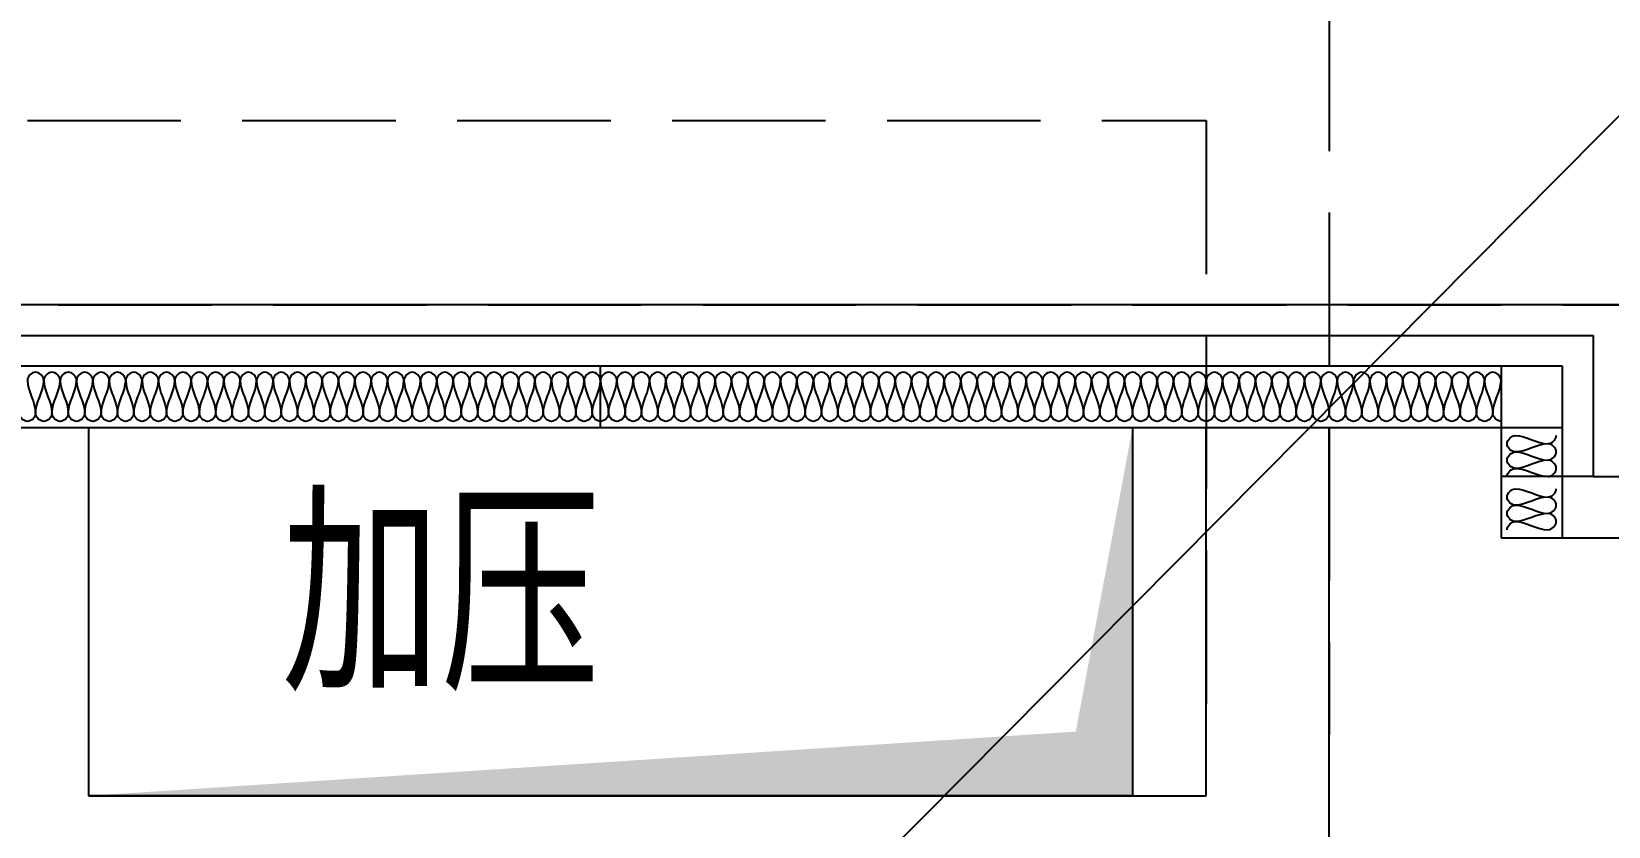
# Model space of a CAD drawing. Header units: millimetres. Extents: x 12325263 to 13848842, y -1463133 to 573208.
# Drawn here: x 12601103 to 12603672, y -602587 to -601292 of the extents above; entities that cross this region are included whole.
import ezdxf

# ---------------------------------------------------------------- set-up
doc = ezdxf.new("R2010")
doc.units = ezdxf.units.MM
doc.header["$LTSCALE"] = 1000
doc.linetypes.add('DASH', pattern=[0.35, 0.25, -0.1])
for name, color, linetype in [('A-ANNO-DIMS', 83, 'Continuous'), ('A-ANNO-TEXT', 7, 'Continuous'), ('A-DETL-0001', 1, 'Continuous'), ('A-WALL', 5, 'Continuous'), ('A-WALL-PATT', 8, 'Continuous'), ('AXIS', 3, 'Continuous'), ('STAIR', 2, 'Continuous'), ('建筑-楼板开洞', 251, 'Continuous'), ('结构边线', 21, 'DASH')]:
    doc.layers.add(name, color=color, linetype=linetype)
doc.styles.add('_TCH_DIM_T3', font='SIMPLEX.shx', dxfattribs={"width": 0.705882, "bigfont": 'GBCBIG.shx'})
doc.styles.add('TITXV', font='', dxfattribs={"width": 0.7})
doc.styles.get('TITXV').set_extended_font_data('SimSun')
doc.dimstyles.new('_TCH_ARCH&&120', dxfattribs={"dimtxt": 306, "dimasz": 120, "dimexe": 300, "dimexo": 360, "dimgap": 147, "dimtad": 1, "dimdec": 0, "dimzin": 0, "dimdsep": 46, "dimtxsty": '_TCH_DIM_T3', "dimblk": 'ARCHTICK', "dimcen": 0.09, "dimclrt": 7, "dimazin": 2, "dimtfac": 1, "dimtdec": 0, "dimtix": 1, "dimtmove": 2, "dimatfit": 3, "dimfxl": 1, "dimfxlon": 1, "dimtolj": 1, "dimtzin": 0, "dimarcsym": 0})

# ---------------------------------------------------------------- blocks, each defined once
blk = doc.blocks.new('asdfadsgfd')
at = {"layer": 'A-DETL-0001'}
for p, q in [((39667.5, 7045.9), (39667.5, 13595.9)), ((39617.5, 12045.9), (39617.5, 7095.9)), ((39467.5, 9965.9), (39467.5, 7145.9)), ((39567.5, 7145.9), (39567.5, 9965.9)), ((39467.5, 8712.6), (39567.5, 8712.6)), ((39387.6, 7245.9), (39287.6, 7245.9)), ((39287.6, 7245.9), (39287.6, 7145.9)), ((39387.6, 7145.9), (39387.6, 7245.9)), ((39467.5, 7245.9), (39387.6, 7245.9)), ((39567.5, 7245.9), (39467.5, 7245.9)), ((39467.5, 7245.9), (39467.5, 7145.9)), ((39567.5, 7145.9), (39567.5, 7245.9)), ((39287.6, 7145.9), (39387.6, 7145.9)), ((39287.6, 7145.9), (39287.6, 6625.9)), ((39387.6, 7095.9), (39387.6, 7145.9)), ((39387.6, 7145.9), (39467.5, 7145.9)), ((39467.5, 7145.9), (39567.5, 7145.9)), ((39617.5, 7095.9), (39387.6, 7095.9)), ((39387.6, 7095.9), (39387.6, 7045.9))]:
    blk.add_line(p, q, dxfattribs=at)
for points in [[(39490.8, 9632.6), (39484.5, 9632.6), (39470.4, 9645.9), (39484.5, 9659.3), (39490.8, 9659.3)], [(39490.8, 9605.9), (39484.5, 9605.9), (39470.4, 9619.3), (39484.5, 9632.6), (39490.8, 9632.6)], [(39544.2, 9645.9), (39525.8, 9645.9), (39509.1, 9632.6), (39490.8, 9632.6)], [(39490.8, 9632.6), (39509.1, 9632.6), (39525.8, 9619.3), (39544.2, 9619.3)], [(39544.2, 9619.3), (39550.4, 9619.3), (39564.5, 9632.6), (39550.4, 9645.9), (39544.2, 9645.9)], [(39490.8, 9579.3), (39484.5, 9579.3), (39470.4, 9592.6), (39484.5, 9605.9), (39490.8, 9605.9)], [(39544.2, 9619.3), (39525.8, 9619.3), (39509.1, 9605.9), (39490.8, 9605.9)], [(39490.8, 9605.9), (39509.1, 9605.9), (39525.8, 9592.6), (39544.2, 9592.6)], [(39544.2, 9592.6), (39550.4, 9592.6), (39564.5, 9605.9), (39550.4, 9619.3), (39544.2, 9619.3)], [(39544.2, 9592.6), (39525.8, 9592.6), (39509.1, 9579.3), (39490.8, 9579.3)], [(39544.2, 9565.9), (39550.4, 9565.9), (39564.5, 9579.3), (39550.4, 9592.6), (39544.2, 9592.6)], [(39490.8, 9552.6), (39484.5, 9552.6), (39470.4, 9565.9), (39484.5, 9579.3), (39490.8, 9579.3)], [(39490.8, 9579.3), (39509.1, 9579.3), (39525.8, 9565.9), (39544.2, 9565.9)], [(39544.2, 9565.9), (39525.8, 9565.9), (39509.1, 9552.6), (39490.8, 9552.6)], [(39544.2, 9539.3), (39550.4, 9539.3), (39564.5, 9552.6), (39550.4, 9565.9), (39544.2, 9565.9)], [(39490.8, 9525.9), (39484.5, 9525.9), (39470.4, 9539.3), (39484.5, 9552.6), (39490.8, 9552.6)], [(39490.8, 9552.6), (39509.1, 9552.6), (39525.8, 9539.3), (39544.2, 9539.3)], [(39544.2, 9539.3), (39525.8, 9539.3), (39509.1, 9525.9), (39490.8, 9525.9)], [(39544.2, 9512.6), (39550.4, 9512.6), (39564.5, 9525.9), (39550.4, 9539.3), (39544.2, 9539.3)], [(39490.8, 9499.3), (39484.5, 9499.3), (39470.4, 9512.6), (39484.5, 9525.9), (39490.8, 9525.9)], [(39490.8, 9525.9), (39509.1, 9525.9), (39525.8, 9512.6), (39544.2, 9512.6)], [(39544.2, 9512.6), (39525.8, 9512.6), (39509.1, 9499.3), (39490.8, 9499.3)], [(39544.2, 9485.9), (39550.4, 9485.9), (39564.5, 9499.3), (39550.4, 9512.6), (39544.2, 9512.6)], [(39490.8, 9472.6), (39484.5, 9472.6), (39470.4, 9485.9), (39484.5, 9499.3), (39490.8, 9499.3)], [(39490.8, 9499.3), (39509.1, 9499.3), (39525.8, 9485.9), (39544.2, 9485.9)], [(39544.2, 9485.9), (39525.8, 9485.9), (39509.1, 9472.6), (39490.8, 9472.6)], [(39544.2, 9459.3), (39550.4, 9459.3), (39564.5, 9472.6), (39550.4, 9485.9), (39544.2, 9485.9)], [(39490.8, 9445.9), (39484.5, 9445.9), (39470.4, 9459.3), (39484.5, 9472.6), (39490.8, 9472.6)], [(39490.8, 9472.6), (39509.1, 9472.6), (39525.8, 9459.3), (39544.2, 9459.3)], [(39544.2, 9459.3), (39525.8, 9459.3), (39509.1, 9445.9), (39490.8, 9445.9)], [(39544.2, 9432.6), (39550.4, 9432.6), (39564.5, 9445.9), (39550.4, 9459.3), (39544.2, 9459.3)], [(39490.8, 9419.3), (39484.5, 9419.3), (39470.4, 9432.6), (39484.5, 9445.9), (39490.8, 9445.9)], [(39490.8, 9445.9), (39509.1, 9445.9), (39525.8, 9432.6), (39544.2, 9432.6)], [(39544.2, 9432.6), (39525.8, 9432.6), (39509.1, 9419.3), (39490.8, 9419.3)], [(39544.2, 9405.9), (39550.4, 9405.9), (39564.5, 9419.3), (39550.4, 9432.6), (39544.2, 9432.6)], [(39490.8, 9392.6), (39484.5, 9392.6), (39470.4, 9405.9), (39484.5, 9419.3), (39490.8, 9419.3)], [(39490.8, 9419.3), (39509.1, 9419.3), (39525.8, 9405.9), (39544.2, 9405.9)], [(39544.2, 9405.9), (39525.8, 9405.9), (39509.1, 9392.6), (39490.8, 9392.6)], [(39544.2, 9379.3), (39550.4, 9379.3), (39564.5, 9392.6), (39550.4, 9405.9), (39544.2, 9405.9)], [(39490.8, 9365.9), (39484.5, 9365.9), (39470.4, 9379.3), (39484.5, 9392.6), (39490.8, 9392.6)], [(39490.8, 9392.6), (39509.1, 9392.6), (39525.8, 9379.3), (39544.2, 9379.3)], [(39544.2, 9379.3), (39525.8, 9379.3), (39509.1, 9365.9), (39490.8, 9365.9)], [(39544.2, 9352.6), (39550.4, 9352.6), (39564.5, 9365.9), (39550.4, 9379.3), (39544.2, 9379.3)], [(39490.8, 9339.3), (39484.5, 9339.3), (39470.4, 9352.6), (39484.5, 9365.9), (39490.8, 9365.9)], [(39490.8, 9365.9), (39509.1, 9365.9), (39525.8, 9352.6), (39544.2, 9352.6)], [(39544.2, 9352.6), (39525.8, 9352.6), (39509.1, 9339.3), (39490.8, 9339.3)], [(39544.2, 9325.9), (39550.4, 9325.9), (39564.5, 9339.3), (39550.4, 9352.6), (39544.2, 9352.6)], [(39490.8, 9312.6), (39484.5, 9312.6), (39470.4, 9325.9), (39484.5, 9339.3), (39490.8, 9339.3)], [(39490.8, 9339.3), (39509.1, 9339.3), (39525.8, 9325.9), (39544.2, 9325.9)], [(39544.2, 9325.9), (39525.8, 9325.9), (39509.1, 9312.6), (39490.8, 9312.6)], [(39544.2, 9299.3), (39550.4, 9299.3), (39564.5, 9312.6), (39550.4, 9325.9), (39544.2, 9325.9)], [(39490.8, 9285.9), (39484.5, 9285.9), (39470.4, 9299.3), (39484.5, 9312.6), (39490.8, 9312.6)], [(39490.8, 9312.6), (39509.1, 9312.6), (39525.8, 9299.3), (39544.2, 9299.3)], [(39544.2, 9299.3), (39525.8, 9299.3), (39509.1, 9285.9), (39490.8, 9285.9)], [(39544.2, 9272.6), (39550.4, 9272.6), (39564.5, 9285.9), (39550.4, 9299.3), (39544.2, 9299.3)], [(39490.8, 9259.3), (39484.5, 9259.3), (39470.4, 9272.6), (39484.5, 9285.9), (39490.8, 9285.9)], [(39490.8, 9285.9), (39509.1, 9285.9), (39525.8, 9272.6), (39544.2, 9272.6)], [(39544.2, 9272.6), (39525.8, 9272.6), (39509.1, 9259.3), (39490.8, 9259.3)], [(39544.2, 9245.9), (39550.4, 9245.9), (39564.5, 9259.3), (39550.4, 9272.6), (39544.2, 9272.6)], [(39490.8, 9232.6), (39484.5, 9232.6), (39470.4, 9245.9), (39484.5, 9259.3), (39490.8, 9259.3)], [(39490.8, 9259.3), (39509.1, 9259.3), (39525.8, 9245.9), (39544.2, 9245.9)], [(39490.8, 9205.9), (39484.5, 9205.9), (39470.4, 9219.3), (39484.5, 9232.6), (39490.8, 9232.6)], [(39544.2, 9245.9), (39525.8, 9245.9), (39509.1, 9232.6), (39490.8, 9232.6)], [(39490.8, 9232.6), (39509.1, 9232.6), (39525.8, 9219.3), (39544.2, 9219.3)], [(39544.2, 9219.3), (39550.4, 9219.3), (39564.5, 9232.6), (39550.4, 9245.9), (39544.2, 9245.9)], [(39490.8, 9179.3), (39484.5, 9179.3), (39470.4, 9192.6), (39484.5, 9205.9), (39490.8, 9205.9)], [(39544.2, 9219.3), (39525.8, 9219.3), (39509.1, 9205.9), (39490.8, 9205.9)], [(39490.8, 9205.9), (39509.1, 9205.9), (39525.8, 9192.6), (39544.2, 9192.6)], [(39544.2, 9192.6), (39550.4, 9192.6), (39564.5, 9205.9), (39550.4, 9219.3), (39544.2, 9219.3)], [(39490.8, 9152.6), (39484.5, 9152.6), (39470.4, 9165.9), (39484.5, 9179.3), (39490.8, 9179.3)], [(39544.2, 9192.6), (39525.8, 9192.6), (39509.1, 9179.3), (39490.8, 9179.3)], [(39490.8, 9179.3), (39509.1, 9179.3), (39525.8, 9165.9), (39544.2, 9165.9)], [(39544.2, 9165.9), (39550.4, 9165.9), (39564.5, 9179.3), (39550.4, 9192.6), (39544.2, 9192.6)], [(39490.8, 9125.9), (39484.5, 9125.9), (39470.4, 9139.3), (39484.5, 9152.6), (39490.8, 9152.6)], [(39544.2, 9165.9), (39525.8, 9165.9), (39509.1, 9152.6), (39490.8, 9152.6)], [(39490.8, 9152.6), (39509.1, 9152.6), (39525.8, 9139.3), (39544.2, 9139.3)], [(39544.2, 9139.3), (39550.4, 9139.3), (39564.5, 9152.6), (39550.4, 9165.9), (39544.2, 9165.9)], [(39490.8, 9099.3), (39484.5, 9099.3), (39470.4, 9112.6), (39484.5, 9125.9), (39490.8, 9125.9)], [(39544.2, 9139.3), (39525.8, 9139.3), (39509.1, 9125.9), (39490.8, 9125.9)], [(39490.8, 9125.9), (39509.1, 9125.9), (39525.8, 9112.6), (39544.2, 9112.6)], [(39544.2, 9112.6), (39550.4, 9112.6), (39564.5, 9125.9), (39550.4, 9139.3), (39544.2, 9139.3)], [(39490.8, 9072.6), (39484.5, 9072.6), (39470.4, 9085.9), (39484.5, 9099.3), (39490.8, 9099.3)], [(39544.2, 9112.6), (39525.8, 9112.6), (39509.1, 9099.3), (39490.8, 9099.3)], [(39490.8, 9099.3), (39509.1, 9099.3), (39525.8, 9085.9), (39544.2, 9085.9)], [(39544.2, 9085.9), (39550.4, 9085.9), (39564.5, 9099.3), (39550.4, 9112.6), (39544.2, 9112.6)], [(39490.8, 9045.9), (39484.5, 9045.9), (39470.4, 9059.3), (39484.5, 9072.6), (39490.8, 9072.6)], [(39544.2, 9085.9), (39525.8, 9085.9), (39509.1, 9072.6), (39490.8, 9072.6)], [(39490.8, 9072.6), (39509.1, 9072.6), (39525.8, 9059.3), (39544.2, 9059.3)], [(39544.2, 9059.3), (39550.4, 9059.3), (39564.5, 9072.6), (39550.4, 9085.9), (39544.2, 9085.9)], [(39490.8, 9019.3), (39484.5, 9019.3), (39470.4, 9032.6), (39484.5, 9045.9), (39490.8, 9045.9)], [(39544.2, 9059.3), (39525.8, 9059.3), (39509.1, 9045.9), (39490.8, 9045.9)], [(39490.8, 9045.9), (39509.1, 9045.9), (39525.8, 9032.6), (39544.2, 9032.6)], [(39544.2, 9032.6), (39550.4, 9032.6), (39564.5, 9045.9), (39550.4, 9059.3), (39544.2, 9059.3)], [(39490.8, 8992.6), (39484.5, 8992.6), (39470.4, 9005.9), (39484.5, 9019.3), (39490.8, 9019.3)], [(39544.2, 9032.6), (39525.8, 9032.6), (39509.1, 9019.3), (39490.8, 9019.3)], [(39490.8, 9019.3), (39509.1, 9019.3), (39525.8, 9005.9), (39544.2, 9005.9)], [(39544.2, 9005.9), (39550.4, 9005.9), (39564.5, 9019.3), (39550.4, 9032.6), (39544.2, 9032.6)], [(39490.8, 8965.9), (39484.5, 8965.9), (39470.4, 8979.3), (39484.5, 8992.6), (39490.8, 8992.6)], [(39544.2, 9005.9), (39525.8, 9005.9), (39509.1, 8992.6), (39490.8, 8992.6)], [(39490.8, 8992.6), (39509.1, 8992.6), (39525.8, 8979.3), (39544.2, 8979.3)], [(39544.2, 8979.3), (39550.4, 8979.3), (39564.5, 8992.6), (39550.4, 9005.9), (39544.2, 9005.9)], [(39490.8, 8939.3), (39484.5, 8939.3), (39470.4, 8952.6), (39484.5, 8965.9), (39490.8, 8965.9)], [(39544.2, 8979.3), (39525.8, 8979.3), (39509.1, 8965.9), (39490.8, 8965.9)], [(39490.8, 8965.9), (39509.1, 8965.9), (39525.8, 8952.6), (39544.2, 8952.6)], [(39544.2, 8952.6), (39550.4, 8952.6), (39564.5, 8965.9), (39550.4, 8979.3), (39544.2, 8979.3)], [(39490.8, 8912.6), (39484.5, 8912.6), (39470.4, 8925.9), (39484.5, 8939.3), (39490.8, 8939.3)], [(39544.2, 8952.6), (39525.8, 8952.6), (39509.1, 8939.3), (39490.8, 8939.3)], [(39490.8, 8939.3), (39509.1, 8939.3), (39525.8, 8925.9), (39544.2, 8925.9)], [(39544.2, 8925.9), (39550.4, 8925.9), (39564.5, 8939.3), (39550.4, 8952.6), (39544.2, 8952.6)], [(39490.8, 8885.9), (39484.5, 8885.9), (39470.4, 8899.3), (39484.5, 8912.6), (39490.8, 8912.6)], [(39544.2, 8925.9), (39525.8, 8925.9), (39509.1, 8912.6), (39490.8, 8912.6)], [(39490.8, 8912.6), (39509.1, 8912.6), (39525.8, 8899.3), (39544.2, 8899.3)], [(39544.2, 8899.3), (39550.4, 8899.3), (39564.5, 8912.6), (39550.4, 8925.9), (39544.2, 8925.9)], [(39544.2, 8899.3), (39525.8, 8899.3), (39509.1, 8885.9), (39490.8, 8885.9)], [(39544.2, 8872.6), (39550.4, 8872.6), (39564.5, 8885.9), (39550.4, 8899.3), (39544.2, 8899.3)], [(39490.8, 8859.3), (39484.5, 8859.3), (39470.4, 8872.6), (39484.5, 8885.9), (39490.8, 8885.9)], [(39490.8, 8885.9), (39509.1, 8885.9), (39525.8, 8872.6), (39544.2, 8872.6)], [(39544.2, 8872.6), (39525.8, 8872.6), (39509.1, 8859.3), (39490.8, 8859.3)], [(39544.2, 8845.9), (39550.4, 8845.9), (39564.5, 8859.3), (39550.4, 8872.6), (39544.2, 8872.6)], [(39490.8, 8832.6), (39484.5, 8832.6), (39470.4, 8845.9), (39484.5, 8859.3), (39490.8, 8859.3)], [(39490.8, 8859.3), (39509.1, 8859.3), (39525.8, 8845.9), (39544.2, 8845.9)], [(39544.2, 8845.9), (39525.8, 8845.9), (39509.1, 8832.6), (39490.8, 8832.6)], [(39544.2, 8819.3), (39550.4, 8819.3), (39564.5, 8832.6), (39550.4, 8845.9), (39544.2, 8845.9)], [(39490.8, 8805.9), (39484.5, 8805.9), (39470.4, 8819.3), (39484.5, 8832.6), (39490.8, 8832.6)], [(39490.8, 8832.6), (39509.1, 8832.6), (39525.8, 8819.3), (39544.2, 8819.3)], [(39544.2, 8819.3), (39525.8, 8819.3), (39509.1, 8805.9), (39490.8, 8805.9)], [(39544.2, 8792.6), (39550.4, 8792.6), (39564.5, 8805.9), (39550.4, 8819.3), (39544.2, 8819.3)], [(39490.8, 8779.3), (39484.5, 8779.3), (39470.4, 8792.6), (39484.5, 8805.9), (39490.8, 8805.9)], [(39490.8, 8805.9), (39509.1, 8805.9), (39525.8, 8792.6), (39544.2, 8792.6)], [(39544.2, 8792.6), (39525.8, 8792.6), (39509.1, 8779.3), (39490.8, 8779.3)], [(39544.2, 8765.9), (39550.4, 8765.9), (39564.5, 8779.3), (39550.4, 8792.6), (39544.2, 8792.6)], [(39490.8, 8752.6), (39484.5, 8752.6), (39470.4, 8765.9), (39484.5, 8779.3), (39490.8, 8779.3)], [(39490.8, 8779.3), (39509.1, 8779.3), (39525.8, 8765.9), (39544.2, 8765.9)], [(39544.2, 8765.9), (39525.8, 8765.9), (39509.1, 8752.6), (39490.8, 8752.6)], [(39544.2, 8739.3), (39550.4, 8739.3), (39564.5, 8752.6), (39550.4, 8765.9), (39544.2, 8765.9)], [(39490.8, 8725.9), (39484.5, 8725.9), (39470.4, 8739.3), (39484.5, 8752.6), (39490.8, 8752.6)], [(39490.8, 8752.6), (39509.1, 8752.6), (39525.8, 8739.3), (39544.2, 8739.3)], [(39544.2, 8739.3), (39525.8, 8739.3), (39509.1, 8725.9), (39490.8, 8725.9)], [(39544.2, 8712.6), (39550.4, 8712.6), (39564.5, 8725.9), (39550.4, 8739.3), (39544.2, 8739.3)], [(39490.8, 8699.3), (39484.5, 8699.3), (39470.4, 8712.6), (39484.5, 8725.9), (39490.8, 8725.9)], [(39490.8, 8699.3), (39484.5, 8699.3), (39477.5, 8705.9), (39477.5, 8712.6)], [(39490.8, 8725.9), (39509.1, 8725.9), (39525.8, 8712.6), (39544.2, 8712.6)], [(39544.2, 8712.6), (39525.8, 8712.6), (39509.1, 8699.3), (39490.8, 8699.3)], [(39544.2, 8712.6), (39525.8, 8712.6), (39509.1, 8699.3), (39490.8, 8699.3)], [(39544.2, 8685.9), (39550.4, 8685.9), (39564.5, 8699.3), (39550.4, 8712.6), (39544.2, 8712.6)], [(39544.2, 8685.9), (39550.4, 8685.9), (39564.5, 8699.3), (39550.4, 8712.6), (39544.2, 8712.6)], [(39490.8, 8672.6), (39484.5, 8672.6), (39470.4, 8685.9), (39484.5, 8699.3), (39490.8, 8699.3)], [(39490.8, 8672.6), (39484.5, 8672.6), (39470.4, 8685.9), (39484.5, 8699.3), (39490.8, 8699.3)], [(39490.8, 8699.3), (39509.1, 8699.3), (39525.8, 8685.9), (39544.2, 8685.9)], [(39490.8, 8699.3), (39509.1, 8699.3), (39525.8, 8685.9), (39544.2, 8685.9)], [(39544.2, 8685.9), (39525.8, 8685.9), (39509.1, 8672.6), (39490.8, 8672.6)], [(39544.2, 8685.9), (39525.8, 8685.9), (39509.1, 8672.6), (39490.8, 8672.6)], [(39544.2, 8659.3), (39550.4, 8659.3), (39564.5, 8672.6), (39550.4, 8685.9), (39544.2, 8685.9)], [(39544.2, 8659.3), (39550.4, 8659.3), (39564.5, 8672.6), (39550.4, 8685.9), (39544.2, 8685.9)], [(39490.8, 8645.9), (39484.5, 8645.9), (39470.4, 8659.3), (39484.5, 8672.6), (39490.8, 8672.6)], [(39490.8, 8645.9), (39484.5, 8645.9), (39470.4, 8659.3), (39484.5, 8672.6), (39490.8, 8672.6)], [(39490.8, 8672.6), (39509.1, 8672.6), (39525.8, 8659.3), (39544.2, 8659.3)], [(39490.8, 8672.6), (39509.1, 8672.6), (39525.8, 8659.3), (39544.2, 8659.3)], [(39544.2, 8659.3), (39525.8, 8659.3), (39509.1, 8645.9), (39490.8, 8645.9)], [(39544.2, 8659.3), (39525.8, 8659.3), (39509.1, 8645.9), (39490.8, 8645.9)], [(39544.2, 8632.6), (39550.4, 8632.6), (39564.5, 8645.9), (39550.4, 8659.3), (39544.2, 8659.3)], [(39544.2, 8632.6), (39550.4, 8632.6), (39564.5, 8645.9), (39550.4, 8659.3), (39544.2, 8659.3)], [(39490.8, 8619.3), (39484.5, 8619.3), (39470.4, 8632.6), (39484.5, 8645.9), (39490.8, 8645.9)], [(39490.8, 8645.9), (39509.1, 8645.9), (39525.8, 8632.6), (39544.2, 8632.6)], [(39544.2, 8632.6), (39525.8, 8632.6), (39509.1, 8619.3), (39490.8, 8619.3)], [(39544.2, 8605.9), (39550.4, 8605.9), (39564.5, 8619.3), (39550.4, 8632.6), (39544.2, 8632.6)], [(39490.8, 8592.6), (39484.5, 8592.6), (39470.4, 8605.9), (39484.5, 8619.3), (39490.8, 8619.3)], [(39490.8, 8619.3), (39509.1, 8619.3), (39525.8, 8605.9), (39544.2, 8605.9)], [(39544.2, 8605.9), (39525.8, 8605.9), (39509.1, 8592.6), (39490.8, 8592.6)], [(39544.2, 8579.3), (39550.4, 8579.3), (39564.5, 8592.6), (39550.4, 8605.9), (39544.2, 8605.9)], [(39490.8, 8565.9), (39484.5, 8565.9), (39470.4, 8579.3), (39484.5, 8592.6), (39490.8, 8592.6)], [(39490.8, 8592.6), (39509.1, 8592.6), (39525.8, 8579.3), (39544.2, 8579.3)], [(39544.2, 8579.3), (39525.8, 8579.3), (39509.1, 8565.9), (39490.8, 8565.9)], [(39544.2, 8552.6), (39550.4, 8552.6), (39564.5, 8565.9), (39550.4, 8579.3), (39544.2, 8579.3)], [(39490.8, 8539.3), (39484.5, 8539.3), (39470.4, 8552.6), (39484.5, 8565.9), (39490.8, 8565.9)], [(39490.8, 8565.9), (39509.1, 8565.9), (39525.8, 8552.6), (39544.2, 8552.6)], [(39544.2, 8552.6), (39525.8, 8552.6), (39509.1, 8539.3), (39490.8, 8539.3)], [(39544.2, 8525.9), (39550.4, 8525.9), (39564.5, 8539.3), (39550.4, 8552.6), (39544.2, 8552.6)], [(39490.8, 8512.6), (39484.5, 8512.6), (39470.4, 8525.9), (39484.5, 8539.3), (39490.8, 8539.3)], [(39490.8, 8539.3), (39509.1, 8539.3), (39525.8, 8525.9), (39544.2, 8525.9)], [(39490.8, 8485.9), (39484.5, 8485.9), (39470.4, 8499.3), (39484.5, 8512.6), (39490.8, 8512.6)], [(39544.2, 8525.9), (39525.8, 8525.9), (39509.1, 8512.6), (39490.8, 8512.6)], [(39490.8, 8512.6), (39509.1, 8512.6), (39525.8, 8499.3), (39544.2, 8499.3)], [(39544.2, 8499.3), (39550.4, 8499.3), (39564.5, 8512.6), (39550.4, 8525.9), (39544.2, 8525.9)], [(39490.8, 8459.3), (39484.5, 8459.3), (39470.4, 8472.6), (39484.5, 8485.9), (39490.8, 8485.9)], [(39544.2, 8499.3), (39525.8, 8499.3), (39509.1, 8485.9), (39490.8, 8485.9)], [(39490.8, 8485.9), (39509.1, 8485.9), (39525.8, 8472.6), (39544.2, 8472.6)], [(39544.2, 8472.6), (39550.4, 8472.6), (39564.5, 8485.9), (39550.4, 8499.3), (39544.2, 8499.3)], [(39490.8, 8432.6), (39484.5, 8432.6), (39470.4, 8445.9), (39484.5, 8459.3), (39490.8, 8459.3)], [(39544.2, 8472.6), (39525.8, 8472.6), (39509.1, 8459.3), (39490.8, 8459.3)], [(39490.8, 8459.3), (39509.1, 8459.3), (39525.8, 8445.9), (39544.2, 8445.9)], [(39544.2, 8445.9), (39550.4, 8445.9), (39564.5, 8459.3), (39550.4, 8472.6), (39544.2, 8472.6)], [(39490.8, 8405.9), (39484.5, 8405.9), (39470.4, 8419.3), (39484.5, 8432.6), (39490.8, 8432.6)], [(39544.2, 8445.9), (39525.8, 8445.9), (39509.1, 8432.6), (39490.8, 8432.6)], [(39490.8, 8432.6), (39509.1, 8432.6), (39525.8, 8419.3), (39544.2, 8419.3)], [(39544.2, 8419.3), (39550.4, 8419.3), (39564.5, 8432.6), (39550.4, 8445.9), (39544.2, 8445.9)], [(39490.8, 8379.3), (39484.5, 8379.3), (39470.4, 8392.6), (39484.5, 8405.9), (39490.8, 8405.9)], [(39544.2, 8419.3), (39525.8, 8419.3), (39509.1, 8405.9), (39490.8, 8405.9)], [(39490.8, 8405.9), (39509.1, 8405.9), (39525.8, 8392.6), (39544.2, 8392.6)], [(39544.2, 8392.6), (39550.4, 8392.6), (39564.5, 8405.9), (39550.4, 8419.3), (39544.2, 8419.3)], [(39490.8, 8352.6), (39484.5, 8352.6), (39470.4, 8365.9), (39484.5, 8379.3), (39490.8, 8379.3)], [(39544.2, 8392.6), (39525.8, 8392.6), (39509.1, 8379.3), (39490.8, 8379.3)], [(39490.8, 8379.3), (39509.1, 8379.3), (39525.8, 8365.9), (39544.2, 8365.9)], [(39544.2, 8365.9), (39550.4, 8365.9), (39564.5, 8379.3), (39550.4, 8392.6), (39544.2, 8392.6)], [(39490.8, 8325.9), (39484.5, 8325.9), (39470.4, 8339.3), (39484.5, 8352.6), (39490.8, 8352.6)], [(39544.2, 8365.9), (39525.8, 8365.9), (39509.1, 8352.6), (39490.8, 8352.6)], [(39490.8, 8352.6), (39509.1, 8352.6), (39525.8, 8339.3), (39544.2, 8339.3)], [(39544.2, 8339.3), (39550.4, 8339.3), (39564.5, 8352.6), (39550.4, 8365.9), (39544.2, 8365.9)], [(39490.8, 8299.3), (39484.5, 8299.3), (39470.4, 8312.6), (39484.5, 8325.9), (39490.8, 8325.9)], [(39544.2, 8339.3), (39525.8, 8339.3), (39509.1, 8325.9), (39490.8, 8325.9)], [(39490.8, 8325.9), (39509.1, 8325.9), (39525.8, 8312.6), (39544.2, 8312.6)], [(39544.2, 8312.6), (39550.4, 8312.6), (39564.5, 8325.9), (39550.4, 8339.3), (39544.2, 8339.3)], [(39490.8, 8272.6), (39484.5, 8272.6), (39470.4, 8285.9), (39484.5, 8299.3), (39490.8, 8299.3)], [(39544.2, 8312.6), (39525.8, 8312.6), (39509.1, 8299.3), (39490.8, 8299.3)], [(39490.8, 8299.3), (39509.1, 8299.3), (39525.8, 8285.9), (39544.2, 8285.9)], [(39544.2, 8285.9), (39550.4, 8285.9), (39564.5, 8299.3), (39550.4, 8312.6), (39544.2, 8312.6)], [(39490.8, 8245.9), (39484.5, 8245.9), (39470.4, 8259.3), (39484.5, 8272.6), (39490.8, 8272.6)], [(39544.2, 8285.9), (39525.8, 8285.9), (39509.1, 8272.6), (39490.8, 8272.6)], [(39490.8, 8272.6), (39509.1, 8272.6), (39525.8, 8259.3), (39544.2, 8259.3)], [(39544.2, 8259.3), (39550.4, 8259.3), (39564.5, 8272.6), (39550.4, 8285.9), (39544.2, 8285.9)], [(39490.8, 8219.3), (39484.5, 8219.3), (39470.4, 8232.6), (39484.5, 8245.9), (39490.8, 8245.9)], [(39544.2, 8259.3), (39525.8, 8259.3), (39509.1, 8245.9), (39490.8, 8245.9)], [(39490.8, 8245.9), (39509.1, 8245.9), (39525.8, 8232.6), (39544.2, 8232.6)], [(39544.2, 8232.6), (39550.4, 8232.6), (39564.5, 8245.9), (39550.4, 8259.3), (39544.2, 8259.3)], [(39490.8, 8192.6), (39484.5, 8192.6), (39470.4, 8205.9), (39484.5, 8219.3), (39490.8, 8219.3)], [(39544.2, 8232.6), (39525.8, 8232.6), (39509.1, 8219.3), (39490.8, 8219.3)], [(39490.8, 8219.3), (39509.1, 8219.3), (39525.8, 8205.9), (39544.2, 8205.9)], [(39544.2, 8205.9), (39550.4, 8205.9), (39564.5, 8219.3), (39550.4, 8232.6), (39544.2, 8232.6)], [(39544.2, 8205.9), (39525.8, 8205.9), (39509.1, 8192.6), (39490.8, 8192.6)], [(39544.2, 8179.3), (39550.4, 8179.3), (39564.5, 8192.6), (39550.4, 8205.9), (39544.2, 8205.9)], [(39490.8, 8165.9), (39484.5, 8165.9), (39470.4, 8179.3), (39484.5, 8192.6), (39490.8, 8192.6)], [(39490.8, 8192.6), (39509.1, 8192.6), (39525.8, 8179.3), (39544.2, 8179.3)], [(39544.2, 8179.3), (39525.8, 8179.3), (39509.1, 8165.9), (39490.8, 8165.9)], [(39544.2, 8152.6), (39550.4, 8152.6), (39564.5, 8165.9), (39550.4, 8179.3), (39544.2, 8179.3)], [(39490.8, 8139.3), (39484.5, 8139.3), (39470.4, 8152.6), (39484.5, 8165.9), (39490.8, 8165.9)], [(39490.8, 8165.9), (39509.1, 8165.9), (39525.8, 8152.6), (39544.2, 8152.6)], [(39544.2, 8152.6), (39525.8, 8152.6), (39509.1, 8139.3), (39490.8, 8139.3)], [(39544.2, 8125.9), (39550.4, 8125.9), (39564.5, 8139.3), (39550.4, 8152.6), (39544.2, 8152.6)], [(39490.8, 8112.6), (39484.5, 8112.6), (39470.4, 8125.9), (39484.5, 8139.3), (39490.8, 8139.3)], [(39490.8, 8139.3), (39509.1, 8139.3), (39525.8, 8125.9), (39544.2, 8125.9)], [(39544.2, 8125.9), (39525.8, 8125.9), (39509.1, 8112.6), (39490.8, 8112.6)], [(39544.2, 8099.3), (39550.4, 8099.3), (39564.5, 8112.6), (39550.4, 8125.9), (39544.2, 8125.9)], [(39490.8, 8085.9), (39484.5, 8085.9), (39470.4, 8099.3), (39484.5, 8112.6), (39490.8, 8112.6)], [(39490.8, 8112.6), (39509.1, 8112.6), (39525.8, 8099.3), (39544.2, 8099.3)], [(39544.2, 8099.3), (39525.8, 8099.3), (39509.1, 8085.9), (39490.8, 8085.9)], [(39544.2, 8072.6), (39550.4, 8072.6), (39564.5, 8085.9), (39550.4, 8099.3), (39544.2, 8099.3)], [(39490.8, 8059.3), (39484.5, 8059.3), (39470.4, 8072.6), (39484.5, 8085.9), (39490.8, 8085.9)], [(39490.8, 8085.9), (39509.1, 8085.9), (39525.8, 8072.6), (39544.2, 8072.6)], [(39544.2, 8072.6), (39525.8, 8072.6), (39509.1, 8059.3), (39490.8, 8059.3)], [(39544.2, 8045.9), (39550.4, 8045.9), (39564.5, 8059.3), (39550.4, 8072.6), (39544.2, 8072.6)], [(39490.8, 8032.6), (39484.5, 8032.6), (39470.4, 8045.9), (39484.5, 8059.3), (39490.8, 8059.3)], [(39490.8, 8059.3), (39509.1, 8059.3), (39525.8, 8045.9), (39544.2, 8045.9)], [(39544.2, 8045.9), (39525.8, 8045.9), (39509.1, 8032.6), (39490.8, 8032.6)], [(39544.2, 8019.3), (39550.4, 8019.3), (39564.5, 8032.6), (39550.4, 8045.9), (39544.2, 8045.9)], [(39490.8, 8005.9), (39484.5, 8005.9), (39470.4, 8019.3), (39484.5, 8032.6), (39490.8, 8032.6)], [(39490.8, 8032.6), (39509.1, 8032.6), (39525.8, 8019.3), (39544.2, 8019.3)], [(39544.2, 8019.3), (39525.8, 8019.3), (39509.1, 8005.9), (39490.8, 8005.9)], [(39544.2, 7992.6), (39550.4, 7992.6), (39564.5, 8005.9), (39550.4, 8019.3), (39544.2, 8019.3)], [(39490.8, 7979.3), (39484.5, 7979.3), (39470.4, 7992.6), (39484.5, 8005.9), (39490.8, 8005.9)], [(39490.8, 8005.9), (39509.1, 8005.9), (39525.8, 7992.6), (39544.2, 7992.6)], [(39544.2, 7992.6), (39525.8, 7992.6), (39509.1, 7979.3), (39490.8, 7979.3)], [(39544.2, 7965.9), (39550.4, 7965.9), (39564.5, 7979.3), (39550.4, 7992.6), (39544.2, 7992.6)], [(39490.8, 7952.6), (39484.5, 7952.6), (39470.4, 7965.9), (39484.5, 7979.3), (39490.8, 7979.3)], [(39490.8, 7979.3), (39509.1, 7979.3), (39525.8, 7965.9), (39544.2, 7965.9)], [(39544.2, 7965.9), (39525.8, 7965.9), (39509.1, 7952.6), (39490.8, 7952.6)], [(39544.2, 7939.3), (39550.4, 7939.3), (39564.5, 7952.6), (39550.4, 7965.9), (39544.2, 7965.9)], [(39490.8, 7925.9), (39484.5, 7925.9), (39470.4, 7939.3), (39484.5, 7952.6), (39490.8, 7952.6)], [(39490.8, 7952.6), (39509.1, 7952.6), (39525.8, 7939.3), (39544.2, 7939.3)], [(39544.2, 7939.3), (39525.8, 7939.3), (39509.1, 7925.9), (39490.8, 7925.9)], [(39544.2, 7912.6), (39550.4, 7912.6), (39564.5, 7925.9), (39550.4, 7939.3), (39544.2, 7939.3)], [(39490.8, 7899.3), (39484.5, 7899.3), (39470.4, 7912.6), (39484.5, 7925.9), (39490.8, 7925.9)], [(39490.8, 7925.9), (39509.1, 7925.9), (39525.8, 7912.6), (39544.2, 7912.6)], [(39544.2, 7912.6), (39525.8, 7912.6), (39509.1, 7899.3), (39490.8, 7899.3)], [(39544.2, 7885.9), (39550.4, 7885.9), (39564.5, 7899.3), (39550.4, 7912.6), (39544.2, 7912.6)], [(39490.8, 7872.6), (39484.5, 7872.6), (39470.4, 7885.9), (39484.5, 7899.3), (39490.8, 7899.3)], [(39490.8, 7899.3), (39509.1, 7899.3), (39525.8, 7885.9), (39544.2, 7885.9)], [(39544.2, 7885.9), (39525.8, 7885.9), (39509.1, 7872.6), (39490.8, 7872.6)], [(39544.2, 7859.3), (39550.4, 7859.3), (39564.5, 7872.6), (39550.4, 7885.9), (39544.2, 7885.9)], [(39490.8, 7845.9), (39484.5, 7845.9), (39470.4, 7859.3), (39484.5, 7872.6), (39490.8, 7872.6)], [(39490.8, 7872.6), (39509.1, 7872.6), (39525.8, 7859.3), (39544.2, 7859.3)], [(39544.2, 7859.3), (39525.8, 7859.3), (39509.1, 7845.9), (39490.8, 7845.9)], [(39544.2, 7832.6), (39550.4, 7832.6), (39564.5, 7845.9), (39550.4, 7859.3), (39544.2, 7859.3)], [(39490.8, 7819.3), (39484.5, 7819.3), (39470.4, 7832.6), (39484.5, 7845.9), (39490.8, 7845.9)], [(39490.8, 7845.9), (39509.1, 7845.9), (39525.8, 7832.6), (39544.2, 7832.6)], [(39490.8, 7792.6), (39484.5, 7792.6), (39470.4, 7805.9), (39484.5, 7819.3), (39490.8, 7819.3)], [(39544.2, 7832.6), (39525.8, 7832.6), (39509.1, 7819.3), (39490.8, 7819.3)], [(39490.8, 7819.3), (39509.1, 7819.3), (39525.8, 7805.9), (39544.2, 7805.9)], [(39544.2, 7805.9), (39550.4, 7805.9), (39564.5, 7819.3), (39550.4, 7832.6), (39544.2, 7832.6)], [(39490.8, 7765.9), (39484.5, 7765.9), (39470.4, 7779.3), (39484.5, 7792.6), (39490.8, 7792.6)], [(39544.2, 7805.9), (39525.8, 7805.9), (39509.1, 7792.6), (39490.8, 7792.6)], [(39490.8, 7792.6), (39509.1, 7792.6), (39525.8, 7779.3), (39544.2, 7779.3)], [(39544.2, 7779.3), (39550.4, 7779.3), (39564.5, 7792.6), (39550.4, 7805.9), (39544.2, 7805.9)], [(39490.8, 7739.3), (39484.5, 7739.3), (39470.4, 7752.6), (39484.5, 7765.9), (39490.8, 7765.9)], [(39544.2, 7779.3), (39525.8, 7779.3), (39509.1, 7765.9), (39490.8, 7765.9)], [(39490.8, 7765.9), (39509.1, 7765.9), (39525.8, 7752.6), (39544.2, 7752.6)], [(39544.2, 7752.6), (39550.4, 7752.6), (39564.5, 7765.9), (39550.4, 7779.3), (39544.2, 7779.3)], [(39490.8, 7712.6), (39484.5, 7712.6), (39470.4, 7725.9), (39484.5, 7739.3), (39490.8, 7739.3)], [(39544.2, 7752.6), (39525.8, 7752.6), (39509.1, 7739.3), (39490.8, 7739.3)], [(39490.8, 7739.3), (39509.1, 7739.3), (39525.8, 7725.9), (39544.2, 7725.9)], [(39544.2, 7725.9), (39550.4, 7725.9), (39564.5, 7739.3), (39550.4, 7752.6), (39544.2, 7752.6)], [(39490.8, 7685.9), (39484.5, 7685.9), (39470.4, 7699.3), (39484.5, 7712.6), (39490.8, 7712.6)], [(39544.2, 7725.9), (39525.8, 7725.9), (39509.1, 7712.6), (39490.8, 7712.6)], [(39490.8, 7712.6), (39509.1, 7712.6), (39525.8, 7699.3), (39544.2, 7699.3)], [(39544.2, 7699.3), (39550.4, 7699.3), (39564.5, 7712.6), (39550.4, 7725.9), (39544.2, 7725.9)], [(39490.8, 7659.3), (39484.5, 7659.3), (39470.4, 7672.6), (39484.5, 7685.9), (39490.8, 7685.9)], [(39544.2, 7699.3), (39525.8, 7699.3), (39509.1, 7685.9), (39490.8, 7685.9)], [(39490.8, 7685.9), (39509.1, 7685.9), (39525.8, 7672.6), (39544.2, 7672.6)], [(39544.2, 7672.6), (39550.4, 7672.6), (39564.5, 7685.9), (39550.4, 7699.3), (39544.2, 7699.3)], [(39490.8, 7632.6), (39484.5, 7632.6), (39470.4, 7645.9), (39484.5, 7659.3), (39490.8, 7659.3)], [(39544.2, 7672.6), (39525.8, 7672.6), (39509.1, 7659.3), (39490.8, 7659.3)], [(39490.8, 7659.3), (39509.1, 7659.3), (39525.8, 7645.9), (39544.2, 7645.9)], [(39544.2, 7645.9), (39550.4, 7645.9), (39564.5, 7659.3), (39550.4, 7672.6), (39544.2, 7672.6)], [(39490.8, 7605.9), (39484.5, 7605.9), (39470.4, 7619.3), (39484.5, 7632.6), (39490.8, 7632.6)], [(39544.2, 7645.9), (39525.8, 7645.9), (39509.1, 7632.6), (39490.8, 7632.6)], [(39490.8, 7632.6), (39509.1, 7632.6), (39525.8, 7619.3), (39544.2, 7619.3)], [(39544.2, 7619.3), (39550.4, 7619.3), (39564.5, 7632.6), (39550.4, 7645.9), (39544.2, 7645.9)], [(39490.8, 7579.3), (39484.5, 7579.3), (39470.4, 7592.6), (39484.5, 7605.9), (39490.8, 7605.9)], [(39544.2, 7619.3), (39525.8, 7619.3), (39509.1, 7605.9), (39490.8, 7605.9)], [(39490.8, 7605.9), (39509.1, 7605.9), (39525.8, 7592.6), (39544.2, 7592.6)], [(39544.2, 7592.6), (39550.4, 7592.6), (39564.5, 7605.9), (39550.4, 7619.3), (39544.2, 7619.3)], [(39490.8, 7552.6), (39484.5, 7552.6), (39470.4, 7565.9), (39484.5, 7579.3), (39490.8, 7579.3)], [(39544.2, 7592.6), (39525.8, 7592.6), (39509.1, 7579.3), (39490.8, 7579.3)], [(39490.8, 7579.3), (39509.1, 7579.3), (39525.8, 7565.9), (39544.2, 7565.9)], [(39544.2, 7565.9), (39550.4, 7565.9), (39564.5, 7579.3), (39550.4, 7592.6), (39544.2, 7592.6)], [(39490.8, 7525.9), (39484.5, 7525.9), (39470.4, 7539.3), (39484.5, 7552.6), (39490.8, 7552.6)], [(39544.2, 7565.9), (39525.8, 7565.9), (39509.1, 7552.6), (39490.8, 7552.6)], [(39490.8, 7552.6), (39509.1, 7552.6), (39525.8, 7539.3), (39544.2, 7539.3)], [(39544.2, 7539.3), (39550.4, 7539.3), (39564.5, 7552.6), (39550.4, 7565.9), (39544.2, 7565.9)], [(39490.8, 7499.3), (39484.5, 7499.3), (39470.4, 7512.6), (39484.5, 7525.9), (39490.8, 7525.9)], [(39490.8, 7499.3), (39484.5, 7499.3), (39470.4, 7512.6), (39484.5, 7525.9), (39490.8, 7525.9)], [(39544.2, 7539.3), (39525.8, 7539.3), (39509.1, 7525.9), (39490.8, 7525.9)], [(39490.8, 7525.9), (39509.1, 7525.9), (39525.8, 7512.6), (39544.2, 7512.6)], [(39490.8, 7525.9), (39509.1, 7525.9), (39525.8, 7512.6), (39544.2, 7512.6)], [(39544.2, 7512.6), (39550.4, 7512.6), (39564.5, 7525.9), (39550.4, 7539.3), (39544.2, 7539.3)], [(39544.2, 7512.6), (39525.8, 7512.6), (39509.1, 7499.3), (39490.8, 7499.3)], [(39544.2, 7512.6), (39525.8, 7512.6), (39509.1, 7499.3), (39490.8, 7499.3)], [(39544.2, 7485.9), (39550.4, 7485.9), (39564.5, 7499.3), (39550.4, 7512.6), (39544.2, 7512.6)], [(39544.2, 7485.9), (39550.4, 7485.9), (39564.5, 7499.3), (39550.4, 7512.6), (39544.2, 7512.6)], [(39490.8, 7472.6), (39484.5, 7472.6), (39470.4, 7485.9), (39484.5, 7499.3), (39490.8, 7499.3)], [(39490.8, 7472.6), (39484.5, 7472.6), (39470.4, 7485.9), (39484.5, 7499.3), (39490.8, 7499.3)], [(39490.8, 7499.3), (39509.1, 7499.3), (39525.8, 7485.9), (39544.2, 7485.9)], [(39490.8, 7499.3), (39509.1, 7499.3), (39525.8, 7485.9), (39544.2, 7485.9)], [(39544.2, 7485.9), (39525.8, 7485.9), (39509.1, 7472.6), (39490.8, 7472.6)], [(39544.2, 7485.9), (39525.8, 7485.9), (39509.1, 7472.6), (39490.8, 7472.6)], [(39544.2, 7459.3), (39550.4, 7459.3), (39564.5, 7472.6), (39550.4, 7485.9), (39544.2, 7485.9)], [(39544.2, 7459.3), (39550.4, 7459.3), (39564.5, 7472.6), (39550.4, 7485.9), (39544.2, 7485.9)], [(39490.8, 7445.9), (39484.5, 7445.9), (39470.4, 7459.3), (39484.5, 7472.6), (39490.8, 7472.6)], [(39490.8, 7445.9), (39484.5, 7445.9), (39470.4, 7459.3), (39484.5, 7472.6), (39490.8, 7472.6)], [(39490.8, 7472.6), (39509.1, 7472.6), (39525.8, 7459.3), (39544.2, 7459.3)], [(39490.8, 7472.6), (39509.1, 7472.6), (39525.8, 7459.3), (39544.2, 7459.3)], [(39544.2, 7459.3), (39525.8, 7459.3), (39509.1, 7445.9), (39490.8, 7445.9)], [(39544.2, 7459.3), (39525.8, 7459.3), (39509.1, 7445.9), (39490.8, 7445.9)], [(39544.2, 7432.6), (39550.4, 7432.6), (39564.5, 7445.9), (39550.4, 7459.3), (39544.2, 7459.3)], [(39544.2, 7432.6), (39550.4, 7432.6), (39564.5, 7445.9), (39550.4, 7459.3), (39544.2, 7459.3)], [(39490.8, 7419.3), (39484.5, 7419.3), (39470.4, 7432.6), (39484.5, 7445.9), (39490.8, 7445.9)], [(39490.8, 7419.3), (39484.5, 7419.3), (39470.4, 7432.6), (39484.5, 7445.9), (39490.8, 7445.9)], [(39490.8, 7445.9), (39509.1, 7445.9), (39525.8, 7432.6), (39544.2, 7432.6)], [(39490.8, 7445.9), (39509.1, 7445.9), (39525.8, 7432.6), (39544.2, 7432.6)], [(39544.2, 7432.6), (39525.8, 7432.6), (39509.1, 7419.3), (39490.8, 7419.3)], [(39544.2, 7432.6), (39525.8, 7432.6), (39509.1, 7419.3), (39490.8, 7419.3)], [(39544.2, 7405.9), (39550.4, 7405.9), (39564.5, 7419.3), (39550.4, 7432.6), (39544.2, 7432.6)], [(39544.2, 7405.9), (39550.4, 7405.9), (39564.5, 7419.3), (39550.4, 7432.6), (39544.2, 7432.6)], [(39490.8, 7392.6), (39484.5, 7392.6), (39470.4, 7405.9), (39484.5, 7419.3), (39490.8, 7419.3)], [(39490.8, 7392.6), (39484.5, 7392.6), (39470.4, 7405.9), (39484.5, 7419.3), (39490.8, 7419.3)], [(39490.8, 7419.3), (39509.1, 7419.3), (39525.8, 7405.9), (39544.2, 7405.9)], [(39490.8, 7419.3), (39509.1, 7419.3), (39525.8, 7405.9), (39544.2, 7405.9)], [(39544.2, 7405.9), (39525.8, 7405.9), (39509.1, 7392.6), (39490.8, 7392.6)], [(39544.2, 7405.9), (39525.8, 7405.9), (39509.1, 7392.6), (39490.8, 7392.6)], [(39544.2, 7379.3), (39550.4, 7379.3), (39564.5, 7392.6), (39550.4, 7405.9), (39544.2, 7405.9)], [(39544.2, 7379.3), (39550.4, 7379.3), (39564.5, 7392.6), (39550.4, 7405.9), (39544.2, 7405.9)], [(39490.8, 7365.9), (39484.5, 7365.9), (39470.4, 7379.3), (39484.5, 7392.6), (39490.8, 7392.6)], [(39490.8, 7392.6), (39509.1, 7392.6), (39525.8, 7379.3), (39544.2, 7379.3)], [(39544.2, 7379.3), (39525.8, 7379.3), (39509.1, 7365.9), (39490.8, 7365.9)], [(39544.2, 7352.6), (39550.4, 7352.6), (39564.5, 7365.9), (39550.4, 7379.3), (39544.2, 7379.3)], [(39490.8, 7339.3), (39484.5, 7339.3), (39470.4, 7352.6), (39484.5, 7365.9), (39490.8, 7365.9)], [(39490.8, 7365.9), (39509.1, 7365.9), (39525.8, 7352.6), (39544.2, 7352.6)], [(39544.2, 7352.6), (39525.8, 7352.6), (39509.1, 7339.3), (39490.8, 7339.3)], [(39544.2, 7325.9), (39550.4, 7325.9), (39564.5, 7339.3), (39550.4, 7352.6), (39544.2, 7352.6)], [(39490.8, 7312.6), (39484.5, 7312.6), (39470.4, 7325.9), (39484.5, 7339.3), (39490.8, 7339.3)], [(39490.8, 7339.3), (39509.1, 7339.3), (39525.8, 7325.9), (39544.2, 7325.9)], [(39544.2, 7325.9), (39525.8, 7325.9), (39509.1, 7312.6), (39490.8, 7312.6)], [(39544.2, 7299.3), (39550.4, 7299.3), (39564.5, 7312.6), (39550.4, 7325.9), (39544.2, 7325.9)], [(39490.8, 7285.9), (39484.5, 7285.9), (39470.4, 7299.3), (39484.5, 7312.6), (39490.8, 7312.6)], [(39490.8, 7312.6), (39509.1, 7312.6), (39525.8, 7299.3), (39544.2, 7299.3)], [(39544.2, 7299.3), (39525.8, 7299.3), (39509.1, 7285.9), (39490.8, 7285.9)], [(39544.2, 7272.6), (39550.4, 7272.6), (39564.5, 7285.9), (39550.4, 7299.3), (39544.2, 7299.3)], [(39490.8, 7259.3), (39484.5, 7259.3), (39470.4, 7272.6), (39484.5, 7285.9), (39490.8, 7285.9)], [(39490.8, 7285.9), (39509.1, 7285.9), (39525.8, 7272.6), (39544.2, 7272.6)], [(39544.2, 7272.6), (39525.8, 7272.6), (39509.1, 7259.3), (39490.8, 7259.3)], [(39544.2, 7245.9), (39550.4, 7245.9), (39564.5, 7259.3), (39550.4, 7272.6), (39544.2, 7272.6)], [(39477.5, 7245.9), (39477.5, 7252.2), (39484.5, 7259.3), (39490.8, 7259.3)], [(39490.8, 7259.3), (39509.1, 7259.3), (39525.8, 7245.9), (39544.2, 7245.9)], [(39300.8, 7235.9), (39307.1, 7235.9), (39314.2, 7228.9), (39314.2, 7222.6)], [(39314.2, 7222.6), (39314.2, 7204.3), (39300.8, 7187.6), (39300.8, 7169.3)], [(39314.2, 7222.6), (39314.2, 7228.9), (39327.5, 7243), (39340.8, 7228.9), (39340.8, 7222.6)], [(39327.5, 7169.3), (39327.5, 7187.6), (39314.2, 7204.3), (39314.2, 7222.6)], [(39340.8, 7222.6), (39340.8, 7204.3), (39327.5, 7187.6), (39327.5, 7169.3)], [(39340.8, 7222.6), (39340.8, 7228.9), (39354.2, 7243), (39367.5, 7228.9), (39367.5, 7222.6)], [(39354.2, 7169.3), (39354.2, 7187.6), (39340.8, 7204.3), (39340.8, 7222.6)], [(39367.5, 7222.6), (39367.5, 7204.3), (39354.2, 7187.6), (39354.2, 7169.3)], [(39387.6, 7235.9), (39393.9, 7235.9), (39400.9, 7228.9), (39400.9, 7222.6)], [(39400.9, 7222.6), (39400.9, 7204.3), (39387.6, 7187.6), (39387.6, 7169.3)], [(39400.9, 7222.6), (39400.9, 7228.9), (39414.3, 7243), (39427.6, 7228.9), (39427.6, 7222.6)], [(39414.3, 7169.3), (39414.3, 7187.6), (39400.9, 7204.3), (39400.9, 7222.6)], [(39427.6, 7222.6), (39427.6, 7204.3), (39414.3, 7187.6), (39414.3, 7169.3)], [(39427.6, 7222.6), (39427.6, 7228.9), (39440.9, 7243), (39454.3, 7228.9), (39454.3, 7222.6)], [(39440.9, 7169.3), (39440.9, 7187.6), (39427.6, 7204.3), (39427.6, 7222.6)], [(39454.3, 7222.6), (39454.3, 7204.3), (39440.9, 7187.6), (39440.9, 7169.3)], [(39300.8, 7169.3), (39300.8, 7163), (39314.2, 7148.9), (39327.5, 7163), (39327.5, 7169.3)], [(39327.5, 7169.3), (39327.5, 7163), (39340.8, 7148.9), (39354.2, 7163), (39354.2, 7169.3)], [(39354.2, 7169.3), (39354.2, 7163), (39361.2, 7155.9), (39367.5, 7155.9)], [(39387.6, 7169.3), (39387.6, 7163), (39400.9, 7148.9), (39414.3, 7163), (39414.3, 7169.3)], [(39414.3, 7169.3), (39414.3, 7163), (39427.6, 7148.9), (39440.9, 7163), (39440.9, 7169.3)], [(39440.9, 7169.3), (39440.9, 7163), (39448, 7155.9), (39454.3, 7155.9)]]:
    blk.add_open_spline(points, degree=3, dxfattribs=at)
blk = doc.blocks.new('_ArchTick')
at = {"color": 0, "linetype": 'ByBlock', "const_width": 0.4}
blk.add_lwpolyline([(-0.5, -0.5), (0.5, 0.5)], dxfattribs=at)
blk = doc.blocks.new('*D2288')
at = {"layer": 'A-ANNO-DIMS', "color": 0, "lineweight": -2, "transparency": 16777216}
for p, q in [((12603496.8, -600918.4), (12603496.8, -600617.4)), ((12604296.8, -600918.4), (12604296.8, -600617.4)), ((12603496.8, -600917.4), (12603376.8, -600917.4)), ((12603496.8, -600917.4), (12604296.8, -600917.4)), ((12604296.8, -600917.4), (12604416.8, -600917.4))]:
    blk.add_line(p, q, dxfattribs=at)
at = {"layer": 'Defpoints', "color": 0, "transparency": 16777216}
for p in [(12604296.8, -600917.4), (12603496.8, -602436.8), (12604296.8, -602436.8)]:
    blk.add_point(p, dxfattribs=at)
at = {"layer": 'A-ANNO-DIMS', "color": 0, "lineweight": -2, "transparency": 16777216, "xscale": 120, "yscale": 120, "zscale": 120}
blk.add_blockref('_ArchTick', (12603496.8, -600917.4), dxfattribs=at)
at = {"layer": 'A-ANNO-DIMS', "color": 0, "lineweight": -2, "transparency": 16777216, "xscale": 120, "yscale": 120, "zscale": 120, "rotation": 180}
blk.add_blockref('_ArchTick', (12604296.8, -600917.4), dxfattribs=at)
at = {"layer": 'A-ANNO-DIMS', "color": 7, "transparency": 16777216, "insert": (12603896.8, -600617.4), "char_height": 306, "attachment_point": 5, "style": '_TCH_DIM_T3'}
blk.add_mtext('\\A1;800', dxfattribs=at)
blk = doc.blocks.new('*D2289')
at = {"layer": 'A-ANNO-DIMS', "color": 0, "lineweight": -2, "transparency": 16777216}
for p, q in [((12601196.8, -600918.4), (12601196.8, -600617.4)), ((12603496.8, -600918.4), (12603496.8, -600617.4)), ((12601196.8, -600917.4), (12603496.8, -600917.4))]:
    blk.add_line(p, q, dxfattribs=at)
at = {"layer": 'Defpoints', "color": 0, "transparency": 16777216}
for p in [(12603496.8, -600917.4), (12601196.8, -602436.8), (12603496.8, -602436.8)]:
    blk.add_point(p, dxfattribs=at)
at = {"layer": 'A-ANNO-DIMS', "color": 0, "lineweight": -2, "transparency": 16777216, "xscale": 120, "yscale": 120, "zscale": 120, "rotation": 180}
blk.add_blockref('_ArchTick', (12601196.8, -600917.4), dxfattribs=at)
at = {"layer": 'A-ANNO-DIMS', "color": 0, "lineweight": -2, "transparency": 16777216, "xscale": 120, "yscale": 120, "zscale": 120}
blk.add_blockref('_ArchTick', (12603496.8, -600917.4), dxfattribs=at)
at = {"layer": 'A-ANNO-DIMS', "color": 7, "transparency": 16777216, "insert": (12602346.8, -600617.4), "char_height": 306, "attachment_point": 5, "style": '_TCH_DIM_T3'}
blk.add_mtext('\\A1;2300', dxfattribs=at)
blk = doc.blocks.new('*D2290')
at = {"layer": 'A-ANNO-DIMS', "color": 0, "lineweight": -2, "transparency": 16777216}
for p, q in [((12598696.8, -600918.4), (12598696.8, -600617.4)), ((12601196.8, -600918.4), (12601196.8, -600617.4)), ((12598696.8, -600917.4), (12601196.8, -600917.4))]:
    blk.add_line(p, q, dxfattribs=at)
at = {"layer": 'Defpoints', "color": 0, "transparency": 16777216}
for p in [(12601196.8, -600917.4), (12598696.8, -602436.8), (12601196.8, -602436.8)]:
    blk.add_point(p, dxfattribs=at)
at = {"layer": 'A-ANNO-DIMS', "color": 0, "lineweight": -2, "transparency": 16777216, "xscale": 120, "yscale": 120, "zscale": 120, "rotation": 180}
blk.add_blockref('_ArchTick', (12598696.8, -600917.4), dxfattribs=at)
at = {"layer": 'A-ANNO-DIMS', "color": 0, "lineweight": -2, "transparency": 16777216, "xscale": 120, "yscale": 120, "zscale": 120}
blk.add_blockref('_ArchTick', (12601196.8, -600917.4), dxfattribs=at)
at = {"layer": 'A-ANNO-DIMS', "color": 7, "transparency": 16777216, "insert": (12599946.8, -600617.4), "char_height": 306, "attachment_point": 5, "style": '_TCH_DIM_T3'}
blk.add_mtext('\\A1;2500', dxfattribs=at)

msp = doc.modelspace()

# ---------------------------------------------------------------- hatches: boundary and pattern name
at = {"layer": 'A-WALL-PATT'}
h = msp.add_hatch(dxfattribs=at)
h.set_pattern_fill('ANSI37', color=252, scale=150)
h.set_pattern_definition([(45, (-400000, 0), (-168.3798023, 168.3798023), []), (135, (-400000, 0), (-168.3798023, -168.3798023), [])])
edge = h.paths.add_edge_path()
edge.add_line((12617170, -539458), (12627664.7, -539458))
edge.add_line((12627664.7, -539458), (12617498.2, -546587.6))
edge.add_line((12617498.2, -546587.6), (12598406.6, -559976.1))
edge.add_line((12598406.6, -559976.1), (12585091.3, -540989.1))
edge.add_line((12585091.3, -540989.1), (12584144.7, -541197.3))
edge.add_line((12584144.7, -541197.3), (12583864.1, -542803.9))
edge.add_arc((12578880.4, -541928.7), 5060, 269.1474, 350.0397, ccw=False)
edge.add_arc((12578698.9, -554127.5), 7140.2, 89.14809, 125.03345)
edge.add_line((12574600, -548281), (12560037.5, -558490.6))
edge.add_line((12560037.5, -558490.6), (12559927.1, -558471.2))
edge.add_line((12559927.1, -558471.2), (12559927.1, -564050))
edge.add_line((12559927.1, -564050), (12558858.8, -564810))
edge.add_line((12558858.8, -564810), (12559927.1, -566333.2))
edge.add_line((12559927.1, -566333.2), (12559927.6, -588159))
edge.add_line((12559927.6, -588159), (12558263.3, -589586.8))
edge.add_line((12558263.3, -589586.8), (12557796.8, -589586.8))
edge.add_line((12557796.8, -589586.8), (12557796.8, -598151.2))
edge.add_line((12557796.8, -598151.2), (12560482.1, -600836.4))
edge.add_arc((12552451.5, -592361.2), 11675.6, 270.02561, 313.45682, ccw=False)
edge.add_line((12552456.7, -604036.8), (12551424.9, -604036.8))
edge.add_arc((12551424.9, -607536.8), 3500, 90, 186.8053)
edge.add_line((12547949.6, -607951.5), (12549871.4, -624055.3))
edge.add_line((12549871.4, -624055.3), (12550966.8, -633201.5))
edge.add_line((12550966.8, -633201.5), (12550966.8, -643886.8))
edge.add_line((12550966.8, -643886.8), (12550966.8, -653386.8))
edge.add_line((12550966.8, -653386.8), (12614072.2, -653386.8))
edge.add_line((12614072.2, -653386.8), (12616970.5, -653386.8))
edge.add_arc((12639113.3, -663769.1), 24455.9, 154.87893, 159.83059)
edge.add_arc((12619069.5, -656056.1), 3000, 166.1263, 249.1464)
edge.add_arc((12632240.8, -621479.9), 40000, 249.14639, 262.18067)
edge.add_line((12626798.8, -661108), (12526241.6, -661108))
edge.add_line((12526241.6, -661108), (12526241.6, -616108))
edge.add_line((12526241.6, -616108), (12504241.6, -616108))
edge.add_line((12504241.6, -616108), (12504241.6, -539458))
edge.add_line((12504241.6, -539458), (12586460, -539458))
edge.add_line((12586460, -539458), (12617170, -539458))
at = {"layer": '建筑-楼板开洞'}
h = msp.add_hatch(color=256, dxfattribs=at)
h.dxf.hatch_style = 1
h.paths.add_polyline_path([(12602896.8, -601936.8), (12602896.8, -602536.8), (12601196.8, -602536.8), (12602804.3, -602432.3)])

# ---------------------------------------------------------------- linework, layer by layer
at = {"layer": 'A-WALL'}
for p, q in [((12600996.8, -601936.8), (12601196.8, -601936.8)), ((12601196.8, -602536.8), (12601196.8, -601936.8)), ((12603016.8, -602536.8), (12603016.8, -601936.8)), ((12603016.8, -601936.8), (12603216.8, -601936.8)), ((12603216.8, -602636.8), (12603216.8, -601936.8)), ((12601196.8, -602536.8), (12603016.8, -602536.8))]:
    msp.add_line(p, q, dxfattribs=at)
at = {"layer": 'AXIS'}
msp.add_line((12601696.8, -603436.8), (12604477.1, -600634.8), dxfattribs=at)
at = {"layer": 'STAIR', "color": 8, "linetype": 'DASH'}
for points in [[(12603296.8, -598236.8), (12598996.8, -598236.8), (12598996.8, -601436.8), (12603016.8, -601436.8), (12603016.8, -602436.8)], [(12603296.8, -598436.8), (12599196.8, -598436.8), (12599196.8, -601236.8), (12603216.8, -601236.8), (12603216.8, -602436.8)]]:
    msp.add_lwpolyline(points, dxfattribs=at)
at = {"layer": '建筑-楼板开洞'}
msp.add_lwpolyline([(12601196.8, -601936.8), (12602896.8, -601936.8), (12602896.8, -602536.8), (12601196.8, -602536.8)], close=True, dxfattribs=at)
at = {"layer": '结构边线'}
msp.add_lwpolyline([(12591696.8, -592186.8), (12591696.8, -601736.8), (12604046.8, -601736.8)], dxfattribs=at)

# ---------------------------------------------------------------- block references
at = {"rotation": 90}
msp.add_blockref('asdfadsgfd', (12610742.7, -641404.3), dxfattribs=at)

# ---------------------------------------------------------------- texts
at = {"layer": 'A-ANNO-TEXT', "style": 'TITXV', "width": 0.7}
msp.add_text('加压', height=271.9, dxfattribs=at).set_placement((12601510.5, -602336.8))

# ---------------------------------------------------------------- dimensions: what is measured, and where the dimension line sits
at = {"layer": 'A-ANNO-DIMS'}
for p1, p2, picture, middle in [((12598696.8, -602436.8), (12601196.8, -602436.8), '*D2290', (12599946.8, -600617.4)), ((12601196.8, -602436.8), (12603496.8, -602436.8), '*D2289', (12602346.8, -600617.4)), ((12603496.8, -602436.8), (12604296.8, -602436.8), '*D2288', (12603896.8, -600617.4))]:
    dim = msp.add_aligned_dim(p1=p1, p2=p2, distance=1519.4, dimstyle='_TCH_ARCH&&120', dxfattribs=at)
    dim.commit()
    dim.dimension.update_dxf_attribs({"geometry": picture, "text_midpoint": middle})

doc.saveas('drawing.dxf')
